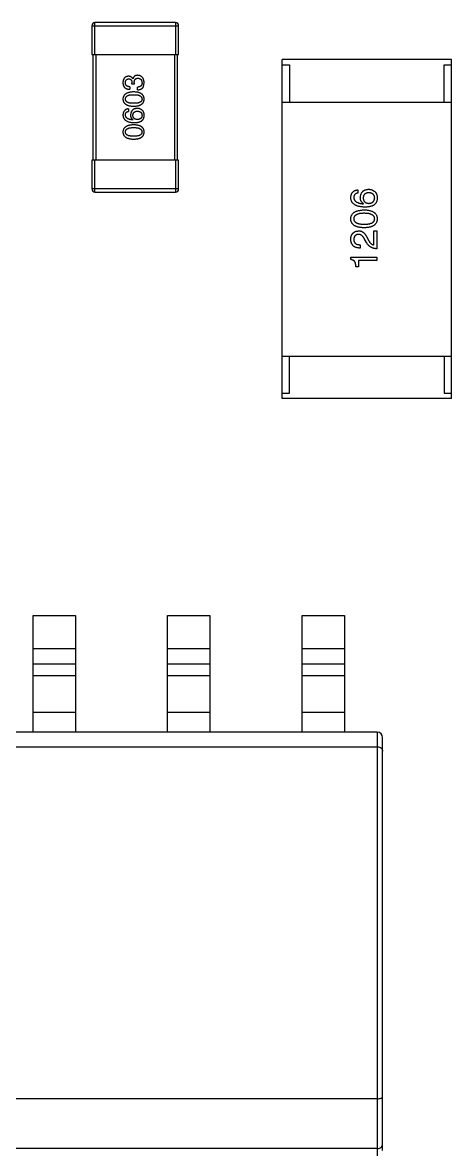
# Model space of a CAD drawing. Header units: inches. Extents: x -36 to 490, y -51 to 98.
# Drawn here: x 359.36 to 363.41, y 17.75 to 28.4 of the extents above; entities that cross this region are included whole.
import ezdxf

# ---------------------------------------------------------------- set-up
doc = ezdxf.new("R2010")
doc.units = ezdxf.units.IN
doc.header["$LTSCALE"] = 1.21
doc.header["$MEASUREMENT"] = 0
doc.layers.get('0').update_dxf_attribs({"linetype": 'CONTINUOUS'})

msp = doc.modelspace()

# ---------------------------------------------------------------- linework, layer by layer
at = {"color": 7, "linetype": 'Continuous'}
for p, q in [((360.015, 28.369), (360.015, 28.099)), ((360.015, 28.369), (360.835, 28.369)), ((360.045, 28.099), (360.045, 28.399)), ((360.805, 28.399), (360.045, 28.399)), ((360.805, 28.399), (360.805, 28.099)), ((360.835, 28.099), (360.835, 28.369)), ((360.015, 28.099), (360.835, 28.099)), ((360.025, 28.099), (360.025, 27.099)), ((360.055, 27.099), (360.055, 28.099)), ((360.795, 28.099), (360.795, 27.099)), ((360.825, 27.099), (360.825, 28.099)), ((361.811, 24.849), (361.811, 28.049)), ((363.411, 28.049), (361.811, 28.049)), ((363.411, 24.849), (363.411, 28.049)), ((361.811, 27.999), (361.881, 27.999)), ((361.881, 27.999), (361.881, 27.649)), ((363.341, 27.649), (363.341, 27.999)), ((363.341, 27.999), (363.411, 27.999)), ((360.394, 27.817), (360.394, 27.83)), ((360.415, 27.817), (360.394, 27.817)), ((360.402, 27.868), (360.403, 27.868)), ((360.415, 27.829), (360.415, 27.817)), ((360.502, 27.794), (360.509, 27.83)), ((360.373, 27.793), (360.373, 27.769)), ((360.446, 27.765), (360.446, 27.79)), ((360.361, 27.585), (360.361, 27.561)), ((361.811, 27.649), (363.411, 27.649)), ((360.405, 27.481), (360.404, 27.48)), ((360.015, 27.099), (360.015, 26.829)), ((360.835, 27.099), (360.015, 27.099)), ((360.045, 26.799), (360.045, 27.099)), ((360.805, 27.099), (360.805, 26.799)), ((360.835, 26.829), (360.835, 27.099)), ((360.835, 26.829), (360.015, 26.829)), ((360.045, 26.799), (360.805, 26.799)), ((362.526, 26.819), (362.526, 26.789)), ((362.579, 26.688), (362.581, 26.69)), ((362.677, 26.298), (362.677, 26.432)), ((362.677, 26.432), (362.706, 26.432)), ((362.706, 26.432), (362.706, 26.264)), ((362.609, 26.321), (362.59, 26.354)), ((362.616, 26.365), (362.631, 26.339)), ((362.549, 26.301), (362.549, 26.27)), ((362.46, 26.161), (362.46, 26.185)), ((362.46, 26.185), (362.706, 26.185)), ((362.533, 26.094), (362.508, 26.094)), ((362.533, 26.153), (362.533, 26.094)), ((362.706, 26.153), (362.533, 26.153)), ((362.706, 26.185), (362.706, 26.153)), ((361.811, 25.249), (363.411, 25.249)), ((361.881, 24.899), (361.881, 25.249)), ((363.341, 25.249), (363.341, 24.899)), ((361.811, 24.899), (361.881, 24.899)), ((363.411, 24.849), (361.811, 24.849)), ((363.341, 24.899), (363.411, 24.899)), ((359.461, 21.699), (359.461, 22.799)), ((359.461, 22.799), (359.861, 22.799)), ((359.861, 22.799), (359.861, 21.699)), ((360.731, 21.699), (360.731, 22.799)), ((360.731, 22.799), (361.131, 22.799)), ((361.131, 22.799), (361.131, 21.699)), ((362.001, 21.699), (362.001, 22.799)), ((362.001, 22.799), (362.401, 22.799)), ((362.401, 22.799), (362.401, 21.699)), ((359.461, 22.489), (359.861, 22.489)), ((360.731, 22.489), (361.131, 22.489)), ((362.001, 22.489), (362.401, 22.489)), ((359.861, 22.342), (359.461, 22.342)), ((361.131, 22.342), (360.731, 22.342)), ((362.401, 22.342), (362.001, 22.342)), ((359.861, 22.231), (359.461, 22.231)), ((361.131, 22.231), (360.731, 22.231)), ((362.401, 22.231), (362.001, 22.231)), ((359.461, 21.889), (359.861, 21.889)), ((360.731, 21.889), (361.131, 21.889)), ((362.001, 21.889), (362.401, 21.889)), ((362.711, 21.699), (357.811, 21.699)), ((362.711, 21.699), (362.711, 17.699)), ((362.761, 17.749), (362.761, 21.649)), ((357.811, 21.561), (362.711, 21.561)), ((362.711, 18.237), (357.811, 18.237)), ((362.711, 17.767), (357.811, 17.767))]:
    msp.add_line(p, q, dxfattribs=at)
for centre, radius, start, end in [((360.045, 28.369), 0.03, 90, 180), ((360.805, 28.369), 0.03, 0, 90), ((360.045, 26.829), 0.03, 180, 270), ((360.805, 26.829), 0.03, 270, 0), ((362.711, 21.649), 0.05, 0, 90)]:
    msp.add_arc(centre, radius, start, end, dxfattribs=at)
for points, knots in [([(360.36, 27.892), (360.358, 27.892), (360.354, 27.892), (360.349, 27.891), (360.344, 27.889), (360.339, 27.888), (360.334, 27.885), (360.33, 27.883), (360.326, 27.879), (360.323, 27.876), (360.32, 27.872), (360.317, 27.867), (360.315, 27.863), (360.313, 27.857), (360.311, 27.852), (360.31, 27.846), (360.309, 27.839), (360.309, 27.835), (360.309, 27.832)], [0, 0, 0, 0, 0.067521, 0.132139, 0.193339, 0.252064, 0.309083, 0.364848, 0.420021, 0.475612, 0.532002, 0.589602, 0.649896, 0.712634, 0.778603, 0.848416, 0.922155, 1, 1, 1, 1]), ([(360.309, 27.832), (360.309, 27.83), (360.309, 27.825), (360.31, 27.818), (360.311, 27.811), (360.313, 27.805), (360.316, 27.799), (360.318, 27.794), (360.322, 27.79), (360.326, 27.785), (360.33, 27.782), (360.335, 27.778), (360.34, 27.776), (360.346, 27.773), (360.352, 27.771), (360.359, 27.77), (360.366, 27.769), (360.371, 27.769), (360.373, 27.769)], [0, 0, 0, 0, 0.073232, 0.142595, 0.207997, 0.270074, 0.329156, 0.386529, 0.441846, 0.496976, 0.551877, 0.607941, 0.665637, 0.725446, 0.788542, 0.855101, 0.925196, 1, 1, 1, 1]), ([(360.332, 27.831), (360.332, 27.833), (360.332, 27.835), (360.333, 27.839), (360.333, 27.843), (360.334, 27.846), (360.335, 27.849), (360.337, 27.852), (360.338, 27.855), (360.34, 27.857), (360.342, 27.859), (360.344, 27.861), (360.347, 27.863), (360.35, 27.864), (360.353, 27.865), (360.356, 27.866), (360.359, 27.867), (360.361, 27.867), (360.363, 27.867)], [0, 0, 0, 0, 0.078051, 0.151197, 0.220412, 0.286742, 0.34933, 0.409464, 0.467368, 0.52298, 0.578639, 0.633998, 0.690142, 0.746855, 0.805868, 0.867776, 0.932345, 1, 1, 1, 1]), ([(360.373, 27.793), (360.372, 27.793), (360.369, 27.793), (360.364, 27.794), (360.359, 27.795), (360.355, 27.796), (360.352, 27.797), (360.348, 27.799), (360.345, 27.801), (360.342, 27.803), (360.34, 27.806), (360.338, 27.808), (360.336, 27.812), (360.334, 27.815), (360.333, 27.819), (360.333, 27.823), (360.332, 27.827), (360.332, 27.83), (360.332, 27.831)], [0, 0, 0, 0, 0.078134, 0.15164, 0.221358, 0.286689, 0.348614, 0.407697, 0.464247, 0.520153, 0.574432, 0.629291, 0.684538, 0.742032, 0.801329, 0.863637, 0.930123, 1, 1, 1, 1]), ([(360.402, 27.868), (360.401, 27.87), (360.399, 27.874), (360.395, 27.879), (360.391, 27.883), (360.386, 27.887), (360.381, 27.889), (360.374, 27.891), (360.368, 27.892), (360.363, 27.892), (360.36, 27.892)], [0, 0, 0, 0, 0.125227, 0.244792, 0.361427, 0.478215, 0.59667, 0.722058, 0.856314, 1, 1, 1, 1]), ([(360.363, 27.867), (360.364, 27.867), (360.366, 27.867), (360.37, 27.867), (360.373, 27.866), (360.376, 27.865), (360.379, 27.863), (360.381, 27.862), (360.384, 27.86), (360.386, 27.858), (360.388, 27.855), (360.389, 27.852), (360.391, 27.849), (360.392, 27.846), (360.393, 27.842), (360.394, 27.839), (360.394, 27.834), (360.394, 27.832), (360.394, 27.83)], [0, 0, 0, 0, 0.067741, 0.131599, 0.192143, 0.249977, 0.306453, 0.361639, 0.416449, 0.471489, 0.527582, 0.584873, 0.644974, 0.70814, 0.77492, 0.845909, 0.920585, 1, 1, 1, 1]), ([(360.448, 27.901), (360.446, 27.901), (360.444, 27.901), (360.439, 27.901), (360.436, 27.9), (360.432, 27.899), (360.428, 27.898), (360.425, 27.897), (360.422, 27.895), (360.419, 27.893), (360.416, 27.891), (360.414, 27.888), (360.412, 27.886), (360.409, 27.883), (360.408, 27.88), (360.406, 27.876), (360.404, 27.872), (360.403, 27.87), (360.403, 27.868)], [0, 0, 0, 0, 0.071215, 0.138707, 0.20396, 0.266995, 0.327734, 0.387609, 0.445602, 0.503345, 0.561136, 0.618597, 0.677672, 0.738255, 0.799989, 0.863961, 0.930555, 1, 1, 1, 1]), ([(360.415, 27.829), (360.415, 27.831), (360.415, 27.834), (360.416, 27.839), (360.416, 27.844), (360.417, 27.849), (360.418, 27.853), (360.42, 27.856), (360.422, 27.86), (360.424, 27.863), (360.426, 27.865), (360.429, 27.868), (360.432, 27.87), (360.435, 27.871), (360.439, 27.872), (360.443, 27.873), (360.447, 27.874), (360.45, 27.874), (360.451, 27.874)], [0, 0, 0, 0, 0.082495, 0.159728, 0.232496, 0.300725, 0.365163, 0.425859, 0.483728, 0.538892, 0.592921, 0.646195, 0.699968, 0.754746, 0.811387, 0.870806, 0.933482, 1, 1, 1, 1]), ([(360.489, 27.831), (360.489, 27.83), (360.489, 27.826), (360.489, 27.822), (360.488, 27.818), (360.487, 27.814), (360.485, 27.81), (360.483, 27.806), (360.481, 27.803), (360.478, 27.801), (360.475, 27.798), (360.472, 27.796), (360.469, 27.794), (360.465, 27.793), (360.46, 27.791), (360.456, 27.791), (360.451, 27.79), (360.447, 27.79), (360.446, 27.79)], [0, 0, 0, 0, 0.071272, 0.13882, 0.201858, 0.262757, 0.320043, 0.376709, 0.431462, 0.486034, 0.541209, 0.597703, 0.65589, 0.717768, 0.782056, 0.850407, 0.92277, 1, 1, 1, 1]), ([(360.509, 27.83), (360.509, 27.833), (360.509, 27.838), (360.508, 27.846), (360.506, 27.853), (360.504, 27.86), (360.502, 27.866), (360.499, 27.872), (360.496, 27.877), (360.493, 27.882), (360.489, 27.886), (360.484, 27.89), (360.479, 27.893), (360.474, 27.896), (360.468, 27.898), (360.462, 27.9), (360.455, 27.901), (360.45, 27.901), (360.448, 27.901)], [0, 0, 0, 0, 0.078078, 0.151942, 0.221594, 0.28726, 0.350176, 0.409768, 0.467648, 0.523784, 0.578904, 0.634014, 0.689819, 0.746826, 0.805875, 0.867063, 0.931764, 1, 1, 1, 1]), ([(360.451, 27.874), (360.453, 27.874), (360.455, 27.874), (360.46, 27.873), (360.463, 27.872), (360.467, 27.87), (360.47, 27.869), (360.473, 27.867), (360.476, 27.865), (360.479, 27.862), (360.481, 27.859), (360.483, 27.856), (360.485, 27.853), (360.486, 27.849), (360.487, 27.845), (360.488, 27.841), (360.489, 27.836), (360.489, 27.833), (360.489, 27.831)], [0, 0, 0, 0, 0.068514, 0.133941, 0.195994, 0.255362, 0.312994, 0.369441, 0.424687, 0.480522, 0.537148, 0.594801, 0.654411, 0.716817, 0.781981, 0.850498, 0.923306, 1, 1, 1, 1]), ([(360.411, 27.745), (360.407, 27.745), (360.399, 27.744), (360.388, 27.743), (360.377, 27.741), (360.367, 27.739), (360.358, 27.737), (360.35, 27.734), (360.342, 27.73), (360.336, 27.726), (360.33, 27.722), (360.324, 27.717), (360.32, 27.711), (360.316, 27.705), (360.313, 27.699), (360.311, 27.692), (360.309, 27.685), (360.309, 27.68), (360.309, 27.677)], [0, 0, 0, 0, 0.088475, 0.171606, 0.249595, 0.322626, 0.391327, 0.455765, 0.516374, 0.573675, 0.628522, 0.681161, 0.732559, 0.783563, 0.83504, 0.887639, 0.942585, 1, 1, 1, 1]), ([(360.332, 27.677), (360.332, 27.679), (360.332, 27.682), (360.333, 27.687), (360.335, 27.691), (360.337, 27.695), (360.34, 27.699), (360.343, 27.702), (360.347, 27.705), (360.352, 27.708), (360.357, 27.711), (360.363, 27.713), (360.369, 27.715), (360.376, 27.716), (360.384, 27.717), (360.392, 27.718), (360.401, 27.718), (360.407, 27.718), (360.411, 27.718)], [0, 0, 0, 0, 0.050604, 0.098688, 0.145699, 0.191791, 0.238625, 0.286717, 0.337546, 0.391814, 0.449755, 0.512106, 0.579685, 0.652048, 0.730262, 0.814146, 0.904281, 1, 1, 1, 1]), ([(360.509, 27.677), (360.509, 27.68), (360.509, 27.685), (360.507, 27.692), (360.505, 27.699), (360.503, 27.706), (360.499, 27.712), (360.495, 27.717), (360.49, 27.722), (360.484, 27.727), (360.477, 27.731), (360.47, 27.734), (360.462, 27.737), (360.453, 27.74), (360.444, 27.742), (360.433, 27.743), (360.422, 27.744), (360.415, 27.745), (360.411, 27.745)], [0, 0, 0, 0, 0.059134, 0.115603, 0.169236, 0.221572, 0.273254, 0.32474, 0.377319, 0.431815, 0.488555, 0.548609, 0.612242, 0.680182, 0.75251, 0.829782, 0.91231, 1, 1, 1, 1]), ([(360.411, 27.718), (360.414, 27.718), (360.42, 27.718), (360.429, 27.718), (360.437, 27.717), (360.444, 27.716), (360.452, 27.715), (360.458, 27.713), (360.464, 27.711), (360.469, 27.708), (360.474, 27.705), (360.478, 27.702), (360.481, 27.699), (360.484, 27.695), (360.486, 27.691), (360.488, 27.687), (360.489, 27.682), (360.489, 27.679), (360.489, 27.677)], [0, 0, 0, 0, 0.094834, 0.184067, 0.267029, 0.344713, 0.417334, 0.484367, 0.546941, 0.604717, 0.65953, 0.710539, 0.759381, 0.806382, 0.853027, 0.900623, 0.949121, 1, 1, 1, 1]), ([(360.446, 27.765), (360.447, 27.765), (360.451, 27.765), (360.456, 27.765), (360.461, 27.766), (360.465, 27.767), (360.47, 27.768), (360.474, 27.769), (360.478, 27.771), (360.482, 27.772), (360.485, 27.774), (360.488, 27.777), (360.491, 27.779), (360.494, 27.782), (360.497, 27.784), (360.499, 27.787), (360.501, 27.791), (360.502, 27.793), (360.502, 27.794)], [0, 0, 0, 0, 0.078937, 0.154495, 0.226898, 0.296844, 0.363348, 0.427781, 0.48946, 0.549586, 0.607902, 0.664733, 0.720805, 0.776157, 0.831175, 0.886736, 0.943094, 1, 1, 1, 1]), ([(360.309, 27.677), (360.309, 27.674), (360.309, 27.669), (360.311, 27.662), (360.313, 27.655), (360.316, 27.648), (360.319, 27.642), (360.324, 27.637), (360.329, 27.632), (360.335, 27.627), (360.342, 27.623), (360.349, 27.62), (360.358, 27.617), (360.367, 27.614), (360.377, 27.612), (360.387, 27.611), (360.399, 27.61), (360.407, 27.609), (360.411, 27.609)], [0, 0, 0, 0, 0.057911, 0.113262, 0.165956, 0.217443, 0.268511, 0.319665, 0.372, 0.426129, 0.483365, 0.543779, 0.607756, 0.676562, 0.749704, 0.827713, 0.911177, 1, 1, 1, 1]), ([(360.361, 27.585), (360.359, 27.585), (360.356, 27.584), (360.35, 27.583), (360.345, 27.581), (360.34, 27.579), (360.335, 27.577), (360.331, 27.574), (360.327, 27.571), (360.324, 27.568), (360.321, 27.564), (360.318, 27.56), (360.315, 27.555), (360.313, 27.55), (360.312, 27.545), (360.31, 27.539), (360.31, 27.533), (360.309, 27.529), (360.309, 27.527)], [0, 0, 0, 0, 0.06947, 0.136096, 0.199592, 0.260665, 0.319672, 0.377156, 0.433415, 0.489984, 0.546535, 0.604276, 0.663499, 0.725182, 0.788953, 0.855683, 0.926216, 1, 1, 1, 1]), ([(360.411, 27.637), (360.407, 27.637), (360.401, 27.637), (360.392, 27.637), (360.384, 27.638), (360.376, 27.639), (360.369, 27.64), (360.363, 27.642), (360.357, 27.644), (360.352, 27.646), (360.347, 27.649), (360.343, 27.652), (360.34, 27.656), (360.337, 27.659), (360.335, 27.663), (360.333, 27.667), (360.332, 27.672), (360.332, 27.675), (360.332, 27.677)], [0, 0, 0, 0, 0.096452, 0.187278, 0.271765, 0.350519, 0.423437, 0.491321, 0.554011, 0.612224, 0.666281, 0.717003, 0.764884, 0.811423, 0.856783, 0.902993, 0.950236, 1, 1, 1, 1]), ([(360.443, 27.589), (360.441, 27.589), (360.436, 27.589), (360.43, 27.588), (360.424, 27.586), (360.418, 27.585), (360.412, 27.582), (360.408, 27.58), (360.403, 27.576), (360.399, 27.573), (360.395, 27.569), (360.392, 27.564), (360.389, 27.559), (360.387, 27.553), (360.385, 27.547), (360.383, 27.541), (360.382, 27.534), (360.381, 27.529), (360.381, 27.527)], [0, 0, 0, 0, 0.071527, 0.139094, 0.20346, 0.264939, 0.323904, 0.381383, 0.437591, 0.493343, 0.549401, 0.606085, 0.664838, 0.725424, 0.788712, 0.855452, 0.925772, 1, 1, 1, 1]), ([(360.411, 27.609), (360.415, 27.609), (360.422, 27.61), (360.433, 27.611), (360.444, 27.612), (360.453, 27.614), (360.462, 27.617), (360.47, 27.62), (360.477, 27.623), (360.484, 27.627), (360.49, 27.632), (360.495, 27.637), (360.499, 27.642), (360.503, 27.648), (360.505, 27.655), (360.507, 27.662), (360.509, 27.669), (360.509, 27.674), (360.509, 27.677)], [0, 0, 0, 0, 0.087693, 0.170223, 0.247496, 0.319826, 0.387768, 0.451403, 0.511459, 0.568358, 0.622671, 0.675251, 0.726739, 0.778422, 0.830759, 0.884394, 0.940865, 1, 1, 1, 1]), ([(360.489, 27.677), (360.489, 27.675), (360.489, 27.672), (360.488, 27.667), (360.487, 27.663), (360.484, 27.659), (360.482, 27.656), (360.478, 27.652), (360.474, 27.649), (360.47, 27.646), (360.464, 27.644), (360.458, 27.642), (360.452, 27.64), (360.445, 27.639), (360.437, 27.638), (360.429, 27.637), (360.42, 27.637), (360.414, 27.637), (360.411, 27.637)], [0, 0, 0, 0, 0.049766, 0.097012, 0.143225, 0.188786, 0.235079, 0.282962, 0.333687, 0.387747, 0.445963, 0.508657, 0.576545, 0.649868, 0.72822, 0.812712, 0.903543, 1, 1, 1, 1]), ([(360.493, 27.57), (360.491, 27.571), (360.487, 27.574), (360.482, 27.578), (360.476, 27.582), (360.47, 27.584), (360.464, 27.587), (360.457, 27.588), (360.45, 27.589), (360.446, 27.589), (360.443, 27.589)], [0, 0, 0, 0, 0.129393, 0.255335, 0.378531, 0.500878, 0.622934, 0.746191, 0.87096, 1, 1, 1, 1]), ([(360.309, 27.527), (360.309, 27.524), (360.31, 27.519), (360.311, 27.511), (360.313, 27.503), (360.316, 27.496), (360.32, 27.49), (360.325, 27.484), (360.33, 27.479), (360.337, 27.474), (360.344, 27.47), (360.352, 27.466), (360.36, 27.463), (360.37, 27.46), (360.38, 27.458), (360.391, 27.456), (360.403, 27.455), (360.411, 27.455), (360.415, 27.455)], [0, 0, 0, 0, 0.058957, 0.115262, 0.16907, 0.221312, 0.273147, 0.324961, 0.377649, 0.432026, 0.488925, 0.549039, 0.612912, 0.680653, 0.753056, 0.830314, 0.912483, 1, 1, 1, 1]), ([(360.332, 27.527), (360.332, 27.529), (360.332, 27.534), (360.334, 27.54), (360.336, 27.545), (360.339, 27.55), (360.343, 27.554), (360.349, 27.557), (360.355, 27.559), (360.359, 27.56), (360.361, 27.561)], [0, 0, 0, 0, 0.136586, 0.261496, 0.378089, 0.490612, 0.605522, 0.725767, 0.8561, 1, 1, 1, 1]), ([(360.404, 27.48), (360.401, 27.48), (360.396, 27.481), (360.388, 27.482), (360.38, 27.483), (360.373, 27.484), (360.367, 27.486), (360.361, 27.489), (360.356, 27.491), (360.351, 27.494), (360.347, 27.497), (360.343, 27.5), (360.34, 27.504), (360.337, 27.508), (360.335, 27.512), (360.333, 27.517), (360.332, 27.522), (360.332, 27.525), (360.332, 27.527)], [0, 0, 0, 0, 0.089218, 0.173709, 0.252753, 0.326963, 0.397099, 0.462534, 0.524018, 0.582178, 0.637235, 0.689955, 0.741228, 0.791618, 0.841661, 0.892925, 0.945259, 1, 1, 1, 1]), ([(360.381, 27.527), (360.381, 27.524), (360.381, 27.519), (360.382, 27.512), (360.384, 27.505), (360.387, 27.499), (360.39, 27.494), (360.395, 27.489), (360.4, 27.484), (360.403, 27.482), (360.405, 27.481)], [0, 0, 0, 0, 0.144617, 0.279572, 0.40596, 0.526097, 0.64389, 0.760003, 0.877724, 1, 1, 1, 1]), ([(360.403, 27.524), (360.403, 27.525), (360.403, 27.528), (360.404, 27.532), (360.405, 27.536), (360.406, 27.54), (360.407, 27.543), (360.409, 27.547), (360.411, 27.55), (360.414, 27.552), (360.417, 27.554), (360.42, 27.557), (360.423, 27.558), (360.427, 27.56), (360.431, 27.561), (360.435, 27.562), (360.44, 27.563), (360.443, 27.563), (360.445, 27.563)], [0, 0, 0, 0, 0.069884, 0.136529, 0.199638, 0.259844, 0.317774, 0.374356, 0.430026, 0.485148, 0.5409, 0.597889, 0.657472, 0.718614, 0.783613, 0.85129, 0.923712, 1, 1, 1, 1]), ([(360.446, 27.483), (360.444, 27.483), (360.441, 27.484), (360.436, 27.484), (360.432, 27.485), (360.427, 27.487), (360.424, 27.488), (360.42, 27.49), (360.417, 27.492), (360.414, 27.494), (360.412, 27.497), (360.409, 27.5), (360.407, 27.503), (360.406, 27.507), (360.405, 27.511), (360.404, 27.515), (360.403, 27.519), (360.403, 27.522), (360.403, 27.524)], [0, 0, 0, 0, 0.076072, 0.148369, 0.216753, 0.281358, 0.342792, 0.401604, 0.458929, 0.514444, 0.569818, 0.625343, 0.681554, 0.739608, 0.800134, 0.863477, 0.929547, 1, 1, 1, 1]), ([(360.445, 27.563), (360.446, 27.563), (360.45, 27.563), (360.454, 27.562), (360.459, 27.561), (360.463, 27.56), (360.467, 27.558), (360.471, 27.557), (360.474, 27.555), (360.477, 27.552), (360.48, 27.55), (360.482, 27.547), (360.484, 27.544), (360.486, 27.541), (360.487, 27.537), (360.488, 27.533), (360.489, 27.529), (360.489, 27.526), (360.489, 27.525)], [0, 0, 0, 0, 0.078863, 0.153308, 0.223539, 0.289857, 0.35341, 0.413572, 0.471721, 0.528235, 0.584279, 0.638781, 0.69466, 0.751251, 0.809198, 0.869697, 0.933318, 1, 1, 1, 1]), ([(360.489, 27.525), (360.489, 27.523), (360.489, 27.52), (360.488, 27.516), (360.488, 27.511), (360.486, 27.507), (360.485, 27.504), (360.483, 27.501), (360.48, 27.497), (360.478, 27.495), (360.475, 27.492), (360.472, 27.49), (360.468, 27.488), (360.464, 27.487), (360.46, 27.485), (360.456, 27.484), (360.451, 27.484), (360.447, 27.483), (360.446, 27.483)], [0, 0, 0, 0, 0.070403, 0.137196, 0.200053, 0.260887, 0.31876, 0.37535, 0.430743, 0.485927, 0.541678, 0.598832, 0.657726, 0.719441, 0.783504, 0.851852, 0.923533, 1, 1, 1, 1]), ([(360.483, 27.469), (360.485, 27.471), (360.489, 27.473), (360.494, 27.479), (360.498, 27.484), (360.502, 27.491), (360.505, 27.497), (360.507, 27.505), (360.509, 27.512), (360.509, 27.518), (360.509, 27.52)], [0, 0, 0, 0, 0.125033, 0.246266, 0.36603, 0.485265, 0.606781, 0.732144, 0.862551, 1, 1, 1, 1]), ([(360.509, 27.52), (360.509, 27.523), (360.509, 27.529), (360.509, 27.536), (360.507, 27.544), (360.506, 27.55), (360.503, 27.556), (360.5, 27.561), (360.497, 27.566), (360.494, 27.568), (360.493, 27.57)], [0, 0, 0, 0, 0.156782, 0.301945, 0.436395, 0.561474, 0.678489, 0.78853, 0.894967, 1, 1, 1, 1]), ([(360.411, 27.434), (360.407, 27.434), (360.399, 27.433), (360.388, 27.432), (360.377, 27.431), (360.367, 27.429), (360.358, 27.426), (360.35, 27.423), (360.342, 27.419), (360.336, 27.415), (360.33, 27.411), (360.324, 27.406), (360.32, 27.401), (360.316, 27.395), (360.313, 27.388), (360.311, 27.381), (360.309, 27.374), (360.309, 27.369), (360.309, 27.366)], [0, 0, 0, 0, 0.088475, 0.171606, 0.249595, 0.322626, 0.391327, 0.455765, 0.516374, 0.573675, 0.628522, 0.681161, 0.732559, 0.783563, 0.83504, 0.887639, 0.942585, 1, 1, 1, 1]), ([(360.332, 27.366), (360.332, 27.368), (360.332, 27.371), (360.333, 27.376), (360.335, 27.38), (360.337, 27.384), (360.34, 27.388), (360.343, 27.392), (360.347, 27.395), (360.352, 27.397), (360.357, 27.4), (360.363, 27.402), (360.369, 27.404), (360.376, 27.405), (360.384, 27.406), (360.392, 27.407), (360.401, 27.408), (360.407, 27.408), (360.411, 27.408)], [0, 0, 0, 0, 0.050604, 0.098688, 0.145699, 0.191791, 0.238625, 0.286717, 0.337546, 0.391814, 0.449755, 0.512106, 0.579685, 0.652048, 0.730262, 0.814146, 0.904281, 1, 1, 1, 1]), ([(360.509, 27.366), (360.509, 27.369), (360.509, 27.374), (360.507, 27.381), (360.505, 27.388), (360.503, 27.395), (360.499, 27.401), (360.495, 27.406), (360.49, 27.412), (360.484, 27.416), (360.477, 27.42), (360.47, 27.423), (360.462, 27.426), (360.453, 27.429), (360.444, 27.431), (360.433, 27.432), (360.422, 27.433), (360.415, 27.434), (360.411, 27.434)], [0, 0, 0, 0, 0.059134, 0.115603, 0.169236, 0.221572, 0.273254, 0.32474, 0.377319, 0.431815, 0.488555, 0.548609, 0.612242, 0.680182, 0.75251, 0.829782, 0.91231, 1, 1, 1, 1]), ([(360.411, 27.408), (360.414, 27.408), (360.42, 27.408), (360.429, 27.407), (360.437, 27.406), (360.444, 27.405), (360.452, 27.404), (360.458, 27.402), (360.464, 27.4), (360.469, 27.397), (360.474, 27.395), (360.478, 27.392), (360.481, 27.388), (360.484, 27.384), (360.486, 27.38), (360.488, 27.376), (360.489, 27.371), (360.489, 27.368), (360.489, 27.366)], [0, 0, 0, 0, 0.094834, 0.184067, 0.267029, 0.344713, 0.417334, 0.484367, 0.546941, 0.604717, 0.65953, 0.710539, 0.759381, 0.806382, 0.853027, 0.900623, 0.949121, 1, 1, 1, 1]), ([(360.415, 27.455), (360.419, 27.455), (360.425, 27.455), (360.435, 27.456), (360.445, 27.457), (360.454, 27.458), (360.462, 27.46), (360.469, 27.463), (360.476, 27.466), (360.481, 27.468), (360.483, 27.469)], [0, 0, 0, 0, 0.151498, 0.29521, 0.430242, 0.557137, 0.677306, 0.790845, 0.898111, 1, 1, 1, 1]), ([(360.309, 27.366), (360.309, 27.363), (360.309, 27.358), (360.311, 27.351), (360.313, 27.344), (360.316, 27.337), (360.319, 27.331), (360.324, 27.326), (360.329, 27.321), (360.335, 27.316), (360.342, 27.312), (360.349, 27.309), (360.358, 27.306), (360.367, 27.303), (360.377, 27.301), (360.387, 27.3), (360.399, 27.299), (360.407, 27.298), (360.411, 27.298)], [0, 0, 0, 0, 0.057911, 0.113262, 0.165956, 0.217443, 0.268511, 0.319665, 0.372, 0.426129, 0.483365, 0.543779, 0.607756, 0.676562, 0.749704, 0.827713, 0.911177, 1, 1, 1, 1]), ([(360.411, 27.326), (360.407, 27.326), (360.401, 27.326), (360.392, 27.326), (360.384, 27.327), (360.376, 27.328), (360.369, 27.33), (360.363, 27.331), (360.357, 27.333), (360.352, 27.336), (360.347, 27.338), (360.343, 27.341), (360.34, 27.345), (360.337, 27.348), (360.335, 27.352), (360.333, 27.357), (360.332, 27.361), (360.332, 27.364), (360.332, 27.366)], [0, 0, 0, 0, 0.096452, 0.187278, 0.271765, 0.350519, 0.423437, 0.491321, 0.554011, 0.612224, 0.666281, 0.717003, 0.764884, 0.811423, 0.856783, 0.902993, 0.950236, 1, 1, 1, 1]), ([(360.411, 27.298), (360.415, 27.298), (360.422, 27.299), (360.433, 27.3), (360.444, 27.301), (360.453, 27.303), (360.462, 27.306), (360.47, 27.309), (360.477, 27.312), (360.484, 27.316), (360.49, 27.321), (360.495, 27.326), (360.499, 27.331), (360.503, 27.337), (360.505, 27.344), (360.507, 27.351), (360.509, 27.358), (360.509, 27.363), (360.509, 27.366)], [0, 0, 0, 0, 0.087693, 0.170223, 0.247496, 0.319826, 0.387768, 0.451403, 0.511459, 0.568358, 0.622671, 0.675251, 0.726739, 0.778422, 0.830759, 0.884394, 0.940865, 1, 1, 1, 1]), ([(360.489, 27.366), (360.489, 27.364), (360.489, 27.361), (360.488, 27.357), (360.487, 27.352), (360.484, 27.348), (360.482, 27.345), (360.478, 27.341), (360.474, 27.338), (360.47, 27.336), (360.464, 27.333), (360.458, 27.331), (360.452, 27.33), (360.445, 27.328), (360.437, 27.327), (360.429, 27.326), (360.42, 27.326), (360.414, 27.326), (360.411, 27.326)], [0, 0, 0, 0, 0.049766, 0.097012, 0.143225, 0.188786, 0.235079, 0.282962, 0.333687, 0.387747, 0.445963, 0.508657, 0.576545, 0.649868, 0.72822, 0.812712, 0.903543, 1, 1, 1, 1]), ([(362.46, 26.747), (362.46, 26.75), (362.461, 26.755), (362.462, 26.762), (362.464, 26.769), (362.466, 26.776), (362.468, 26.782), (362.471, 26.788), (362.475, 26.793), (362.479, 26.798), (362.483, 26.802), (362.488, 26.806), (362.493, 26.809), (362.499, 26.812), (362.505, 26.815), (362.511, 26.817), (362.519, 26.818), (362.523, 26.819), (362.526, 26.819)], [0, 0, 0, 0, 0.073784, 0.144317, 0.211047, 0.274818, 0.336501, 0.395724, 0.453465, 0.510016, 0.566585, 0.622844, 0.680328, 0.739335, 0.800408, 0.863904, 0.93053, 1, 1, 1, 1]), ([(362.593, 26.657), (362.588, 26.657), (362.577, 26.657), (362.563, 26.659), (362.549, 26.661), (362.536, 26.663), (362.524, 26.667), (362.513, 26.671), (362.504, 26.675), (362.495, 26.681), (362.487, 26.686), (362.48, 26.693), (362.474, 26.7), (362.469, 26.708), (362.466, 26.717), (362.463, 26.727), (362.461, 26.737), (362.46, 26.743), (362.46, 26.747)], [0, 0, 0, 0, 0.087517, 0.169686, 0.246944, 0.319347, 0.387088, 0.450961, 0.511075, 0.567974, 0.622351, 0.675039, 0.726853, 0.778688, 0.83093, 0.884738, 0.941043, 1, 1, 1, 1]), ([(362.526, 26.789), (362.523, 26.789), (362.517, 26.787), (362.51, 26.784), (362.503, 26.78), (362.498, 26.776), (362.494, 26.77), (362.491, 26.763), (362.489, 26.755), (362.489, 26.75), (362.489, 26.747)], [0, 0, 0, 0, 0.1439, 0.274233, 0.394478, 0.509388, 0.621911, 0.738504, 0.863414, 1, 1, 1, 1]), ([(362.489, 26.747), (362.489, 26.745), (362.489, 26.741), (362.491, 26.734), (362.493, 26.729), (362.496, 26.723), (362.499, 26.718), (362.503, 26.714), (362.508, 26.709), (362.513, 26.705), (362.519, 26.702), (362.526, 26.699), (362.533, 26.696), (362.541, 26.694), (362.55, 26.692), (362.559, 26.69), (362.569, 26.689), (362.576, 26.688), (362.579, 26.688)], [0, 0, 0, 0, 0.054741, 0.107075, 0.158339, 0.208382, 0.258772, 0.310045, 0.362765, 0.417822, 0.475982, 0.537466, 0.602901, 0.673037, 0.747247, 0.826291, 0.910782, 1, 1, 1, 1]), ([(362.55, 26.747), (362.551, 26.75), (362.551, 26.756), (362.553, 26.764), (362.555, 26.773), (362.557, 26.78), (362.56, 26.787), (362.564, 26.793), (362.568, 26.799), (362.573, 26.804), (362.578, 26.809), (362.583, 26.813), (362.59, 26.816), (362.596, 26.819), (362.604, 26.821), (362.611, 26.823), (362.62, 26.824), (362.625, 26.825), (362.628, 26.825)], [0, 0, 0, 0, 0.074228, 0.144548, 0.211288, 0.274576, 0.335162, 0.393915, 0.450599, 0.506657, 0.562409, 0.618617, 0.676096, 0.735061, 0.79654, 0.860906, 0.928473, 1, 1, 1, 1]), ([(362.581, 26.69), (362.578, 26.691), (362.573, 26.694), (362.567, 26.699), (362.562, 26.705), (362.558, 26.712), (362.554, 26.72), (362.552, 26.728), (362.551, 26.737), (362.551, 26.744), (362.55, 26.747)], [0, 0, 0, 0, 0.122276, 0.239997, 0.35611, 0.473903, 0.59404, 0.720428, 0.855383, 1, 1, 1, 1]), ([(362.63, 26.792), (362.628, 26.792), (362.624, 26.792), (362.618, 26.791), (362.613, 26.79), (362.608, 26.788), (362.603, 26.786), (362.599, 26.784), (362.595, 26.781), (362.591, 26.778), (362.588, 26.775), (362.586, 26.772), (362.583, 26.768), (362.581, 26.763), (362.58, 26.759), (362.579, 26.754), (362.578, 26.748), (362.578, 26.745), (362.578, 26.743)], [0, 0, 0, 0, 0.076288, 0.14871, 0.216387, 0.281386, 0.342528, 0.402111, 0.4591, 0.514852, 0.569974, 0.625644, 0.682226, 0.740156, 0.800362, 0.863471, 0.930116, 1, 1, 1, 1]), ([(362.578, 26.743), (362.578, 26.741), (362.578, 26.737), (362.579, 26.732), (362.58, 26.727), (362.582, 26.722), (362.583, 26.717), (362.586, 26.713), (362.589, 26.71), (362.592, 26.706), (362.595, 26.703), (362.599, 26.701), (362.604, 26.698), (362.608, 26.696), (362.613, 26.695), (362.619, 26.694), (362.625, 26.693), (362.629, 26.692), (362.631, 26.692)], [0, 0, 0, 0, 0.070453, 0.136523, 0.199866, 0.260392, 0.318446, 0.374657, 0.430182, 0.485556, 0.541071, 0.598396, 0.657208, 0.718642, 0.783247, 0.851631, 0.923928, 1, 1, 1, 1]), ([(362.628, 26.825), (362.631, 26.825), (362.637, 26.825), (362.645, 26.823), (362.654, 26.822), (362.662, 26.819), (362.669, 26.815), (362.676, 26.811), (362.683, 26.806), (362.688, 26.802), (362.69, 26.8)], [0, 0, 0, 0, 0.12904, 0.253809, 0.377066, 0.499122, 0.621469, 0.744665, 0.870607, 1, 1, 1, 1]), ([(362.686, 26.744), (362.686, 26.746), (362.685, 26.75), (362.684, 26.755), (362.683, 26.76), (362.681, 26.764), (362.679, 26.768), (362.677, 26.772), (362.674, 26.776), (362.67, 26.779), (362.667, 26.782), (362.663, 26.784), (362.658, 26.786), (362.653, 26.788), (362.648, 26.79), (362.642, 26.791), (362.636, 26.792), (362.632, 26.792), (362.63, 26.792)], [0, 0, 0, 0, 0.066682, 0.130303, 0.190802, 0.248749, 0.30534, 0.361219, 0.415721, 0.471765, 0.528279, 0.586428, 0.64659, 0.710143, 0.776461, 0.846692, 0.921137, 1, 1, 1, 1]), ([(362.631, 26.692), (362.633, 26.692), (362.637, 26.693), (362.643, 26.694), (362.649, 26.695), (362.654, 26.696), (362.659, 26.698), (362.664, 26.701), (362.668, 26.703), (362.671, 26.707), (362.675, 26.71), (362.677, 26.714), (362.68, 26.718), (362.682, 26.723), (362.683, 26.727), (362.685, 26.733), (362.685, 26.738), (362.686, 26.742), (362.686, 26.744)], [0, 0, 0, 0, 0.076467, 0.148148, 0.216496, 0.280559, 0.342274, 0.401168, 0.458322, 0.514073, 0.569257, 0.62465, 0.68124, 0.739113, 0.799947, 0.862804, 0.929597, 1, 1, 1, 1]), ([(362.71, 26.739), (362.71, 26.735), (362.71, 26.729), (362.708, 26.719), (362.705, 26.71), (362.702, 26.701), (362.697, 26.694), (362.691, 26.687), (362.685, 26.68), (362.68, 26.676), (362.677, 26.675)], [0, 0, 0, 0, 0.137449, 0.267856, 0.393219, 0.514735, 0.63397, 0.753734, 0.874967, 1, 1, 1, 1]), ([(362.69, 26.8), (362.692, 26.799), (362.695, 26.796), (362.699, 26.79), (362.703, 26.783), (362.706, 26.776), (362.708, 26.768), (362.71, 26.759), (362.71, 26.749), (362.71, 26.742), (362.71, 26.739)], [0, 0, 0, 0, 0.105033, 0.21147, 0.321511, 0.438526, 0.563605, 0.698055, 0.843218, 1, 1, 1, 1]), ([(362.46, 26.546), (362.46, 26.549), (362.461, 26.555), (362.463, 26.565), (362.465, 26.573), (362.469, 26.581), (362.474, 26.589), (362.479, 26.596), (362.486, 26.602), (362.493, 26.608), (362.502, 26.613), (362.511, 26.617), (362.522, 26.621), (362.533, 26.624), (362.545, 26.626), (362.558, 26.628), (362.573, 26.63), (362.582, 26.63), (362.587, 26.631)], [0, 0, 0, 0, 0.057415, 0.112361, 0.16496, 0.216437, 0.267441, 0.318839, 0.371478, 0.426325, 0.483626, 0.544235, 0.608673, 0.677374, 0.750405, 0.828394, 0.911525, 1, 1, 1, 1]), ([(362.587, 26.631), (362.592, 26.63), (362.602, 26.63), (362.616, 26.629), (362.628, 26.627), (362.64, 26.624), (362.651, 26.621), (362.661, 26.618), (362.671, 26.613), (362.679, 26.608), (362.686, 26.603), (362.692, 26.596), (362.698, 26.589), (362.702, 26.582), (362.706, 26.574), (362.708, 26.565), (362.71, 26.556), (362.71, 26.549), (362.71, 26.546)], [0, 0, 0, 0, 0.08769, 0.170218, 0.24749, 0.319818, 0.387758, 0.451391, 0.511445, 0.568185, 0.622681, 0.67526, 0.726746, 0.778428, 0.830764, 0.884397, 0.940866, 1, 1, 1, 1]), ([(362.677, 26.675), (362.675, 26.673), (362.67, 26.67), (362.661, 26.667), (362.651, 26.664), (362.641, 26.661), (362.63, 26.659), (362.618, 26.658), (362.606, 26.657), (362.597, 26.657), (362.593, 26.657)], [0, 0, 0, 0, 0.101889, 0.209155, 0.322694, 0.442863, 0.569758, 0.70479, 0.848502, 1, 1, 1, 1]), ([(362.587, 26.461), (362.582, 26.461), (362.572, 26.462), (362.558, 26.463), (362.545, 26.465), (362.532, 26.467), (362.521, 26.47), (362.511, 26.474), (362.501, 26.478), (362.493, 26.483), (362.485, 26.489), (362.479, 26.495), (362.473, 26.502), (362.469, 26.51), (362.465, 26.518), (362.462, 26.527), (362.461, 26.536), (362.46, 26.543), (362.46, 26.546)], [0, 0, 0, 0, 0.088823, 0.172287, 0.250296, 0.323438, 0.392244, 0.456221, 0.516635, 0.573871, 0.628, 0.680335, 0.731489, 0.782557, 0.834044, 0.886738, 0.942089, 1, 1, 1, 1]), ([(362.587, 26.598), (362.583, 26.598), (362.576, 26.598), (362.565, 26.597), (362.554, 26.596), (362.544, 26.595), (362.536, 26.593), (362.528, 26.591), (362.52, 26.588), (362.514, 26.585), (362.508, 26.581), (362.503, 26.578), (362.499, 26.573), (362.495, 26.569), (362.492, 26.564), (362.49, 26.558), (362.489, 26.552), (362.489, 26.548), (362.489, 26.546)], [0, 0, 0, 0, 0.095719, 0.185854, 0.269738, 0.347952, 0.420315, 0.487894, 0.550245, 0.608186, 0.662454, 0.713283, 0.761375, 0.808209, 0.854301, 0.901312, 0.949396, 1, 1, 1, 1]), ([(362.489, 26.546), (362.489, 26.544), (362.489, 26.54), (362.49, 26.534), (362.492, 26.529), (362.495, 26.524), (362.499, 26.519), (362.503, 26.515), (362.508, 26.511), (362.514, 26.508), (362.52, 26.505), (362.528, 26.502), (362.536, 26.5), (362.544, 26.498), (362.554, 26.497), (362.565, 26.496), (362.576, 26.495), (362.583, 26.495), (362.587, 26.495)], [0, 0, 0, 0, 0.049764, 0.097007, 0.143217, 0.188577, 0.235116, 0.282997, 0.333719, 0.387776, 0.445989, 0.508679, 0.576563, 0.649481, 0.728235, 0.812722, 0.903548, 1, 1, 1, 1]), ([(362.686, 26.546), (362.686, 26.548), (362.685, 26.552), (362.684, 26.558), (362.682, 26.564), (362.679, 26.569), (362.676, 26.573), (362.671, 26.578), (362.666, 26.581), (362.66, 26.585), (362.654, 26.588), (362.646, 26.591), (362.638, 26.593), (362.63, 26.595), (362.62, 26.596), (362.61, 26.597), (362.599, 26.598), (362.591, 26.598), (362.587, 26.598)], [0, 0, 0, 0, 0.050879, 0.099377, 0.146973, 0.193618, 0.240619, 0.289461, 0.34047, 0.395283, 0.453059, 0.515633, 0.582666, 0.655287, 0.732971, 0.815933, 0.905166, 1, 1, 1, 1]), ([(362.587, 26.495), (362.591, 26.495), (362.599, 26.495), (362.61, 26.496), (362.621, 26.497), (362.63, 26.498), (362.639, 26.5), (362.647, 26.502), (362.654, 26.505), (362.661, 26.508), (362.667, 26.511), (362.672, 26.515), (362.676, 26.519), (362.68, 26.524), (362.682, 26.529), (362.684, 26.534), (362.685, 26.54), (362.686, 26.544), (362.686, 26.546)], [0, 0, 0, 0, 0.096457, 0.187288, 0.27178, 0.350132, 0.423455, 0.491343, 0.554037, 0.612253, 0.666313, 0.717038, 0.764921, 0.811214, 0.856775, 0.902988, 0.950234, 1, 1, 1, 1]), ([(362.71, 26.546), (362.71, 26.543), (362.71, 26.536), (362.708, 26.527), (362.706, 26.518), (362.702, 26.51), (362.698, 26.502), (362.692, 26.495), (362.686, 26.489), (362.679, 26.483), (362.671, 26.478), (362.661, 26.474), (362.651, 26.47), (362.64, 26.467), (362.628, 26.465), (362.616, 26.463), (362.602, 26.462), (362.592, 26.461), (362.587, 26.461)], [0, 0, 0, 0, 0.059135, 0.115606, 0.169241, 0.221578, 0.273261, 0.324749, 0.377329, 0.431642, 0.488541, 0.548597, 0.612232, 0.680174, 0.752504, 0.829777, 0.912307, 1, 1, 1, 1]), ([(362.46, 26.354), (362.46, 26.357), (362.461, 26.363), (362.462, 26.372), (362.464, 26.379), (362.466, 26.387), (362.469, 26.394), (362.472, 26.4), (362.476, 26.406), (362.481, 26.411), (362.486, 26.415), (362.491, 26.419), (362.497, 26.423), (362.503, 26.426), (362.51, 26.428), (362.518, 26.43), (362.526, 26.431), (362.531, 26.432), (362.534, 26.432)], [0, 0, 0, 0, 0.074847, 0.14558, 0.212628, 0.276599, 0.337792, 0.396608, 0.453638, 0.509854, 0.565589, 0.621545, 0.678777, 0.737222, 0.798388, 0.862259, 0.929312, 1, 1, 1, 1]), ([(362.534, 26.432), (362.536, 26.432), (362.54, 26.432), (362.546, 26.432), (362.552, 26.431), (362.558, 26.429), (362.564, 26.427), (362.569, 26.424), (362.575, 26.421), (362.58, 26.417), (362.585, 26.412), (362.59, 26.407), (362.595, 26.402), (362.599, 26.395), (362.604, 26.389), (362.608, 26.381), (362.612, 26.374), (362.615, 26.368), (362.616, 26.365)], [0, 0, 0, 0, 0.055083, 0.109453, 0.162685, 0.21614, 0.26961, 0.324284, 0.380202, 0.437433, 0.497084, 0.559152, 0.624288, 0.692446, 0.763862, 0.838743, 0.917269, 1, 1, 1, 1]), ([(362.549, 26.27), (362.546, 26.27), (362.539, 26.27), (362.529, 26.271), (362.52, 26.273), (362.511, 26.275), (362.503, 26.278), (362.496, 26.282), (362.49, 26.286), (362.484, 26.291), (362.478, 26.297), (362.474, 26.303), (362.47, 26.31), (362.467, 26.318), (362.464, 26.326), (362.462, 26.335), (362.461, 26.344), (362.46, 26.351), (362.46, 26.354)], [0, 0, 0, 0, 0.074935, 0.145873, 0.212498, 0.27598, 0.33603, 0.394042, 0.450372, 0.505546, 0.560812, 0.616481, 0.673265, 0.732328, 0.7938, 0.858943, 0.92718, 1, 1, 1, 1]), ([(362.533, 26.399), (362.531, 26.399), (362.528, 26.399), (362.523, 26.398), (362.518, 26.397), (362.514, 26.395), (362.51, 26.393), (362.507, 26.391), (362.503, 26.389), (362.5, 26.386), (362.498, 26.382), (362.496, 26.379), (362.494, 26.375), (362.492, 26.371), (362.491, 26.366), (362.49, 26.361), (362.489, 26.356), (362.489, 26.352), (362.489, 26.35)], [0, 0, 0, 0, 0.069456, 0.136175, 0.198596, 0.258993, 0.316838, 0.37342, 0.428889, 0.48454, 0.540119, 0.597644, 0.65702, 0.718534, 0.783117, 0.851564, 0.923888, 1, 1, 1, 1]), ([(362.489, 26.35), (362.489, 26.348), (362.489, 26.344), (362.49, 26.339), (362.491, 26.334), (362.493, 26.329), (362.495, 26.325), (362.497, 26.321), (362.5, 26.317), (362.504, 26.314), (362.508, 26.311), (362.512, 26.308), (362.517, 26.306), (362.523, 26.304), (362.529, 26.303), (362.535, 26.302), (362.542, 26.301), (362.547, 26.301), (362.549, 26.301)], [0, 0, 0, 0, 0.065945, 0.127767, 0.186553, 0.242898, 0.297728, 0.351599, 0.404854, 0.459191, 0.515338, 0.573322, 0.634405, 0.698538, 0.767039, 0.84022, 0.917406, 1, 1, 1, 1]), ([(362.59, 26.354), (362.589, 26.356), (362.587, 26.36), (362.584, 26.365), (362.581, 26.37), (362.577, 26.375), (362.574, 26.379), (362.571, 26.383), (362.567, 26.386), (362.563, 26.389), (362.56, 26.392), (362.556, 26.394), (362.552, 26.396), (362.549, 26.398), (362.545, 26.399), (362.541, 26.399), (362.537, 26.4), (362.534, 26.399), (362.533, 26.399)], [0, 0, 0, 0, 0.084365, 0.165386, 0.24176, 0.314729, 0.38433, 0.449952, 0.513164, 0.5734, 0.630824, 0.68644, 0.740136, 0.792605, 0.844515, 0.896112, 0.947763, 1, 1, 1, 1]), ([(362.706, 26.264), (362.703, 26.264), (362.698, 26.264), (362.69, 26.265), (362.682, 26.266), (362.675, 26.268), (362.668, 26.27), (362.661, 26.273), (362.655, 26.276), (362.648, 26.279), (362.642, 26.283), (362.637, 26.287), (362.631, 26.292), (362.626, 26.297), (362.622, 26.302), (362.617, 26.308), (362.613, 26.315), (362.61, 26.319), (362.609, 26.321)], [0, 0, 0, 0, 0.069512, 0.136307, 0.201431, 0.265186, 0.327322, 0.388242, 0.448098, 0.507757, 0.566952, 0.626243, 0.686026, 0.745963, 0.807549, 0.869906, 0.934172, 1, 1, 1, 1]), ([(362.631, 26.339), (362.633, 26.336), (362.636, 26.331), (362.641, 26.323), (362.647, 26.316), (362.653, 26.311), (362.659, 26.306), (362.665, 26.302), (362.671, 26.3), (362.675, 26.299), (362.677, 26.298)], [0, 0, 0, 0, 0.158292, 0.304606, 0.440272, 0.565336, 0.681745, 0.791834, 0.896966, 1, 1, 1, 1]), ([(362.508, 26.094), (362.508, 26.097), (362.508, 26.102), (362.508, 26.109), (362.507, 26.115), (362.506, 26.122), (362.505, 26.127), (362.503, 26.133), (362.5, 26.137), (362.498, 26.142), (362.494, 26.146), (362.491, 26.149), (362.487, 26.153), (362.482, 26.155), (362.477, 26.157), (362.472, 26.159), (362.466, 26.161), (362.462, 26.161), (362.46, 26.161)], [0, 0, 0, 0, 0.080662, 0.15593, 0.227718, 0.294732, 0.358439, 0.419473, 0.476988, 0.533074, 0.588133, 0.642473, 0.69686, 0.752836, 0.81038, 0.870689, 0.933341, 1, 1, 1, 1]), ([(362.711, 21.561), (362.718, 21.561), (362.732, 21.558), (362.749, 21.549), (362.759, 21.535), (362.761, 21.525), (362.761, 21.52)], [0, 0, 0, 0, 0.306951, 0.572802, 0.797544, 1, 1, 1, 1]), ([(362.711, 18.237), (362.718, 18.237), (362.727, 18.238), (362.739, 18.24), (362.746, 18.242), (362.753, 18.244), (362.758, 18.247), (362.761, 18.25), (362.761, 18.253)], [0, 0, 0, 0, 0.35629, 0.517135, 0.658956, 0.778253, 0.873468, 1, 1, 1, 1]), ([(362.711, 17.767), (362.718, 17.767), (362.731, 17.769), (362.748, 17.78), (362.759, 17.794), (362.761, 17.806), (362.761, 17.812)], [0, 0, 0, 0, 0.271172, 0.529192, 0.77016, 1, 1, 1, 1])]:
    msp.add_open_spline(points, degree=3, knots=knots, dxfattribs=at)

doc.saveas('drawing.dxf')
